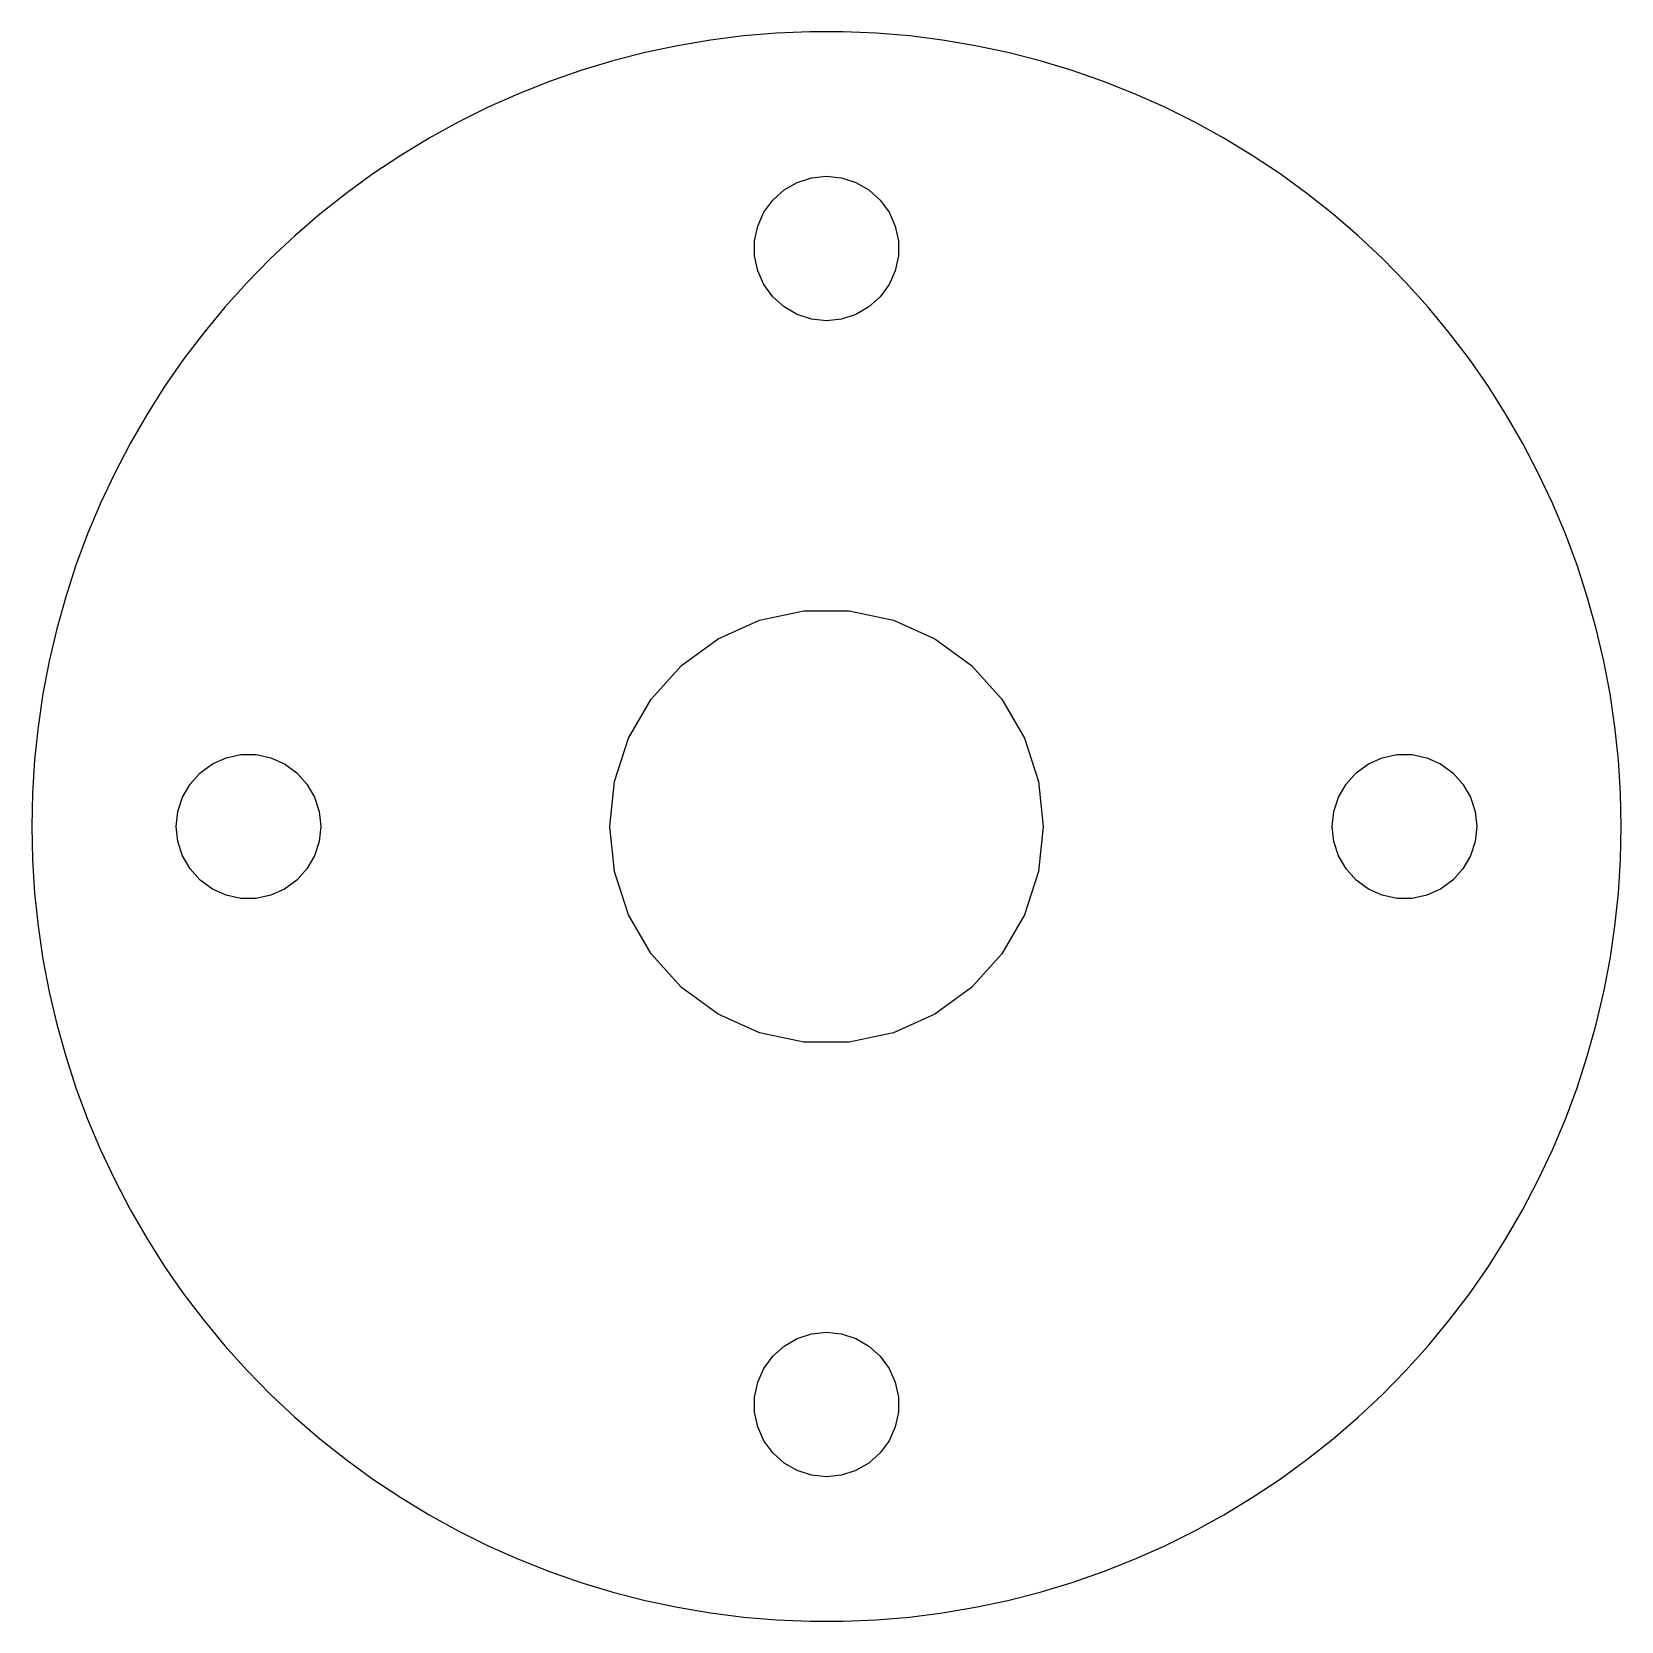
# Model space of a CAD drawing. Header units: metres. Extents: x -11 to 11, y -11 to 11.
import ezdxf

# ---------------------------------------------------------------- set-up
doc = ezdxf.new("R2010")
doc.units = ezdxf.units.M

msp = doc.modelspace()

# ---------------------------------------------------------------- linework, layer by layer
for p, q in [((-2.06119, 10.8051), (-2.51186, 10.7094)), ((-1.6069, 10.882), (-2.06119, 10.8051)), ((-1.14981, 10.9397), (-1.6069, 10.882)), ((-0.690689, 10.9783), (-1.14981, 10.9397)), ((-0.230362, 10.9976), (-0.690689, 10.9783)), ((0.230362, 10.9976), (-0.230362, 10.9976)), ((0.690689, 10.9783), (0.230362, 10.9976)), ((1.14981, 10.9397), (0.690689, 10.9783)), ((1.6069, 10.882), (1.14981, 10.9397)), ((2.06119, 10.8051), (1.6069, 10.882)), ((2.51186, 10.7094), (2.06119, 10.8051)), ((-2.95811, 10.5948), (-3.39919, 10.4616)), ((-2.51186, 10.7094), (-2.95811, 10.5948)), ((2.95811, 10.5948), (2.51186, 10.7094)), ((3.39919, 10.4616), (2.95811, 10.5948)), ((-3.39919, 10.4616), (-3.83429, 10.3101)), ((3.83429, 10.3101), (3.39919, 10.4616)), ((-4.26266, 10.1405), (-4.68356, 9.95309)), ((-3.83429, 10.3101), (-4.26266, 10.1405)), ((4.26266, 10.1405), (3.83429, 10.3101)), ((4.68356, 9.95309), (4.26266, 10.1405)), ((-4.68356, 9.95309), (-5.09625, 9.74823)), ((5.09625, 9.74823), (4.68356, 9.95309)), ((-5.09625, 9.74823), (-5.5, 9.52628)), ((5.49998, 9.52628), (5.09625, 9.74823)), ((-5.5, 9.52628), (-5.89409, 9.2876)), ((5.89409, 9.2876), (5.49998, 9.52628)), ((-5.89409, 9.2876), (-6.27785, 9.03264)), ((6.27785, 9.03264), (5.89409, 9.2876)), ((-6.27785, 9.03264), (-6.65059, 8.76183)), ((6.65059, 8.76183), (6.27785, 9.03264)), ((-0.743134, 8.66913), (-0.587784, 8.80901)), ((-0.587784, 8.80901), (-0.406723, 8.91354)), ((-0.406723, 8.91354), (-0.207901, 8.97813)), ((-0.207901, 8.97813), (0, 9)), ((0, 9), (0.207901, 8.97813)), ((0.207901, 8.97813), (0.406723, 8.91354)), ((0.406723, 8.91354), (0.587784, 8.80901)), ((0.587784, 8.80901), (0.743134, 8.66913)), ((-6.65059, 8.76183), (-7.01166, 8.47563)), ((-0.866013, 8.5), (-0.743134, 8.66913)), ((0.743134, 8.66913), (0.866013, 8.5)), ((7.01166, 8.47563), (6.65059, 8.76183)), ((-7.01166, 8.47563), (-7.36043, 8.17459)), ((-0.95105, 8.30901), (-0.866013, 8.5)), ((0.866013, 8.5), (0.95105, 8.30901)), ((7.36043, 8.17459), (7.01166, 8.47563)), ((-7.36043, 8.17459), (-7.69629, 7.85919)), ((-0.994507, 8.10452), (-0.95105, 8.30901)), ((0.95105, 8.30901), (0.994507, 8.10452)), ((7.69629, 7.85919), (7.36043, 8.17459)), ((-0.994507, 7.89546), (-0.994507, 8.10452)), ((0.994507, 8.10452), (0.994507, 7.89546)), ((-7.69629, 7.85919), (-8.01865, 7.53001)), ((-0.95105, 7.69098), (-0.994507, 7.89546)), ((0.994507, 7.89546), (0.95105, 7.69098)), ((8.01865, 7.53001), (7.69629, 7.85919)), ((-8.01865, 7.53001), (-8.32693, 7.18762)), ((-0.866013, 7.5), (-0.95105, 7.69098)), ((-0.743134, 7.33086), (-0.866013, 7.5)), ((0.866013, 7.5), (0.743134, 7.33086)), ((0.95105, 7.69098), (0.866013, 7.5)), ((8.32693, 7.18762), (8.01865, 7.53001)), ((-0.587784, 7.19098), (-0.743134, 7.33086)), ((0.743134, 7.33086), (0.587784, 7.19098)), ((-8.32693, 7.18762), (-8.62062, 6.83261)), ((-0.406723, 7.08644), (-0.587784, 7.19098)), ((-0.207901, 7.02185), (-0.406723, 7.08644)), ((0.406723, 7.08644), (0.207901, 7.02185)), ((0.587784, 7.19098), (0.406723, 7.08644)), ((8.62062, 6.83261), (8.32693, 7.18762)), ((-8.62062, 6.83261), (-8.89919, 6.46564)), ((0, 7), (-0.207901, 7.02185)), ((0.207901, 7.02185), (0, 7)), ((8.89919, 6.46564), (8.62062, 6.83261)), ((-8.89919, 6.46564), (-9.16212, 6.0873)), ((9.16212, 6.0873), (8.89919, 6.46564)), ((-9.16212, 6.0873), (-9.409, 5.69829)), ((9.409, 5.69829), (9.16212, 6.0873)), ((-9.409, 5.69829), (-9.63936, 5.29929)), ((9.63936, 5.29929), (9.409, 5.69829)), ((-9.63936, 5.29929), (-9.85283, 4.89098)), ((9.85283, 4.89098), (9.63936, 5.29929)), ((-9.85283, 4.89098), (-10.049, 4.47409)), ((10.049, 4.47409), (9.85283, 4.89098)), ((-10.049, 4.47409), (-10.2275, 4.04936)), ((10.2275, 4.04936), (10.049, 4.47409)), ((-10.2275, 4.04936), (-10.3881, 3.61752)), ((10.3881, 3.61752), (10.2275, 4.04936)), ((-10.3881, 3.61752), (-10.5305, 3.17934)), ((10.5305, 3.17934), (10.3881, 3.61752)), ((-10.5305, 3.17934), (-10.6544, 2.73558)), ((10.6544, 2.73558), (10.5305, 3.17934)), ((-0.927048, 2.85316), (-0.313583, 2.98355)), ((-0.313583, 2.98355), (0.313583, 2.98355)), ((0.313583, 2.98355), (0.927048, 2.85316)), ((-10.6544, 2.73558), (-10.7596, 2.28702)), ((-1.49998, 2.59807), (-0.927048, 2.85316)), ((0.927048, 2.85316), (1.5, 2.59807)), ((10.7596, 2.28702), (10.6544, 2.73558)), ((-2.00739, 2.22943), (-1.49998, 2.59807)), ((1.5, 2.59807), (2.00739, 2.22943)), ((-10.7596, 2.28702), (-10.8459, 1.83444)), ((-2.42705, 1.76335), (-2.00739, 2.22943)), ((2.00739, 2.22943), (2.42705, 1.76335)), ((10.8459, 1.83444), (10.7596, 2.28702)), ((-10.8459, 1.83444), (-10.9133, 1.37866)), ((-2.74063, 1.2202), (-2.42705, 1.76335)), ((2.42705, 1.76335), (2.74063, 1.2202)), ((10.9133, 1.37866), (10.8459, 1.83444)), ((-10.9133, 1.37866), (-10.9614, 0.920456)), ((10.9614, 0.920456), (10.9133, 1.37866)), ((-2.93443, 0.623734), (-2.74063, 1.2202)), ((2.74063, 1.2202), (2.93443, 0.623734)), ((-10.9614, 0.920456), (-10.9903, 0.460617)), ((-8.5, 0.866013), (-8.30901, 0.95105)), ((-8.30901, 0.95105), (-8.10452, 0.994507)), ((-8.10452, 0.994507), (-7.89546, 0.994507)), ((-7.89546, 0.994507), (-7.69098, 0.95105)), ((-7.69098, 0.95105), (-7.5, 0.866013)), ((7.5, 0.866013), (7.69098, 0.95105)), ((7.69098, 0.95105), (7.89546, 0.994507)), ((7.89546, 0.994507), (8.10452, 0.994507)), ((8.10452, 0.994507), (8.30901, 0.95105)), ((8.30901, 0.95105), (8.5, 0.866013)), ((10.9903, 0.460617), (10.9614, 0.920456)), ((-8.80901, 0.587784), (-8.66913, 0.743134)), ((-8.66913, 0.743134), (-8.5, 0.866013)), ((-7.5, 0.866013), (-7.33086, 0.743134)), ((-7.33086, 0.743134), (-7.19098, 0.587784)), ((7.19098, 0.587784), (7.33086, 0.743134)), ((7.33086, 0.743134), (7.5, 0.866013)), ((8.5, 0.866013), (8.66913, 0.743134)), ((8.66913, 0.743134), (8.80901, 0.587784)), ((-10.9903, 0.460617), (-11, 0)), ((-8.91354, 0.406723), (-8.80901, 0.587784)), ((-7.19098, 0.587784), (-7.08644, 0.406723)), ((-3, 0), (-2.93443, 0.623734)), ((2.93443, 0.623734), (3, 0)), ((7.08644, 0.406723), (7.19098, 0.587784)), ((8.80901, 0.587784), (8.91354, 0.406723)), ((11, 0), (10.9903, 0.460617)), ((-8.97813, 0.207901), (-8.91354, 0.406723)), ((-7.08644, 0.406723), (-7.02185, 0.207901)), ((7.02185, 0.207901), (7.08644, 0.406723)), ((8.91354, 0.406723), (8.97813, 0.207901)), ((-11, 0), (-10.9903, -0.460617)), ((-9, 0), (-8.97813, 0.207901)), ((-8.97813, -0.207901), (-9, 0)), ((-7.02185, 0.207901), (-7, 0)), ((-7, 0), (-7.02185, -0.207901)), ((-2.93443, -0.623734), (-3, 0)), ((3, 0), (2.93443, -0.623734)), ((7, 0), (7.02185, 0.207901)), ((7.02185, -0.207901), (7, 0)), ((8.97813, 0.207901), (9, 0)), ((9, 0), (8.97813, -0.207901)), ((10.9903, -0.460617), (11, 0)), ((-8.91354, -0.406723), (-8.97813, -0.207901)), ((-7.02185, -0.207901), (-7.08644, -0.406723)), ((7.08644, -0.406723), (7.02185, -0.207901)), ((8.97813, -0.207901), (8.91354, -0.406723)), ((-8.80901, -0.587784), (-8.91354, -0.406723)), ((-7.08644, -0.406723), (-7.19098, -0.587784)), ((7.19098, -0.587784), (7.08644, -0.406723)), ((8.91354, -0.406723), (8.80901, -0.587784)), ((-10.9903, -0.460617), (-10.9614, -0.920456)), ((-8.66913, -0.743134), (-8.80901, -0.587784)), ((-7.19098, -0.587784), (-7.33086, -0.743134)), ((-2.74063, -1.2202), (-2.93443, -0.623734)), ((2.93443, -0.623734), (2.74063, -1.2202)), ((7.33086, -0.743134), (7.19098, -0.587784)), ((8.80901, -0.587784), (8.66913, -0.743134)), ((10.9614, -0.920456), (10.9903, -0.460617)), ((-8.5, -0.866013), (-8.66913, -0.743134)), ((-8.30901, -0.95105), (-8.5, -0.866013)), ((-7.5, -0.866013), (-7.69098, -0.95105)), ((-7.33086, -0.743134), (-7.5, -0.866013)), ((7.5, -0.866013), (7.33086, -0.743134)), ((7.69098, -0.95105), (7.5, -0.866013)), ((8.5, -0.866013), (8.30901, -0.95105)), ((8.66913, -0.743134), (8.5, -0.866013)), ((-10.9614, -0.920456), (-10.9133, -1.37866)), ((-8.10452, -0.994507), (-8.30901, -0.95105)), ((-7.89546, -0.994507), (-8.10452, -0.994507)), ((-7.69098, -0.95105), (-7.89546, -0.994507)), ((7.89546, -0.994507), (7.69098, -0.95105)), ((8.10452, -0.994507), (7.89546, -0.994507)), ((8.30901, -0.95105), (8.10452, -0.994507)), ((10.9133, -1.37866), (10.9614, -0.920456)), ((-2.42705, -1.76335), (-2.74063, -1.2202)), ((2.74063, -1.2202), (2.42705, -1.76335)), ((-10.9133, -1.37866), (-10.8459, -1.83444)), ((10.8459, -1.83444), (10.9133, -1.37866)), ((-10.8459, -1.83444), (-10.7596, -2.28702)), ((-2.00739, -2.22943), (-2.42705, -1.76335)), ((2.42705, -1.76335), (2.00739, -2.22943)), ((10.7596, -2.28702), (10.8459, -1.83444)), ((-10.7596, -2.28702), (-10.6544, -2.73558)), ((-1.5, -2.59807), (-2.00739, -2.22943)), ((2.00739, -2.22943), (1.5, -2.59807)), ((10.6544, -2.73558), (10.7596, -2.28702)), ((-0.927048, -2.85316), (-1.5, -2.59807)), ((1.5, -2.59807), (0.927048, -2.85316)), ((-10.6544, -2.73558), (-10.5305, -3.17934)), ((-0.313583, -2.98355), (-0.927048, -2.85316)), ((0.927048, -2.85316), (0.313583, -2.98355)), ((10.5305, -3.17934), (10.6544, -2.73558)), ((0.313583, -2.98355), (-0.313583, -2.98355)), ((-10.5305, -3.17934), (-10.3881, -3.61752)), ((10.3881, -3.61752), (10.5305, -3.17934)), ((-10.3881, -3.61752), (-10.2275, -4.04936)), ((10.2275, -4.04936), (10.3881, -3.61752)), ((-10.2275, -4.04936), (-10.049, -4.47409)), ((10.049, -4.47409), (10.2275, -4.04936)), ((-10.049, -4.47409), (-9.85283, -4.89098)), ((9.85283, -4.89098), (10.049, -4.47409)), ((-9.85283, -4.89098), (-9.63936, -5.29929)), ((9.63936, -5.29929), (9.85283, -4.89098)), ((-9.63936, -5.29929), (-9.409, -5.69829)), ((9.409, -5.69829), (9.63936, -5.29929)), ((-9.409, -5.69829), (-9.16212, -6.0873)), ((9.16212, -6.0873), (9.409, -5.69829)), ((-9.16212, -6.0873), (-8.89919, -6.46564)), ((8.89919, -6.46564), (9.16212, -6.0873)), ((-8.89919, -6.46564), (-8.62062, -6.83261)), ((8.62062, -6.83261), (8.89919, -6.46564)), ((-8.62062, -6.83261), (-8.32693, -7.18762)), ((-0.406723, -7.08644), (-0.207901, -7.02185)), ((-0.207901, -7.02185), (0, -7)), ((0, -7), (0.207901, -7.02185)), ((0.207901, -7.02185), (0.406723, -7.08644)), ((8.32693, -7.18762), (8.62062, -6.83261)), ((-8.32693, -7.18762), (-8.01865, -7.53001)), ((-0.743134, -7.33086), (-0.587784, -7.19098)), ((-0.587784, -7.19098), (-0.406723, -7.08644)), ((0.406723, -7.08644), (0.587784, -7.19098)), ((0.587784, -7.19098), (0.743134, -7.33086)), ((8.01865, -7.53001), (8.32693, -7.18762)), ((-0.866013, -7.5), (-0.743134, -7.33086)), ((0.743134, -7.33086), (0.866013, -7.5)), ((-8.01865, -7.53001), (-7.69629, -7.85919)), ((-0.994507, -7.89546), (-0.95105, -7.69098)), ((-0.95105, -7.69098), (-0.866013, -7.5)), ((0.866013, -7.5), (0.95105, -7.69098)), ((0.95105, -7.69098), (0.994507, -7.89546)), ((7.69629, -7.85919), (8.01865, -7.53001)), ((-7.69629, -7.85919), (-7.36043, -8.17459)), ((-0.994507, -8.10452), (-0.994507, -7.89546)), ((0.994507, -7.89546), (0.994507, -8.10452)), ((7.36043, -8.17459), (7.69629, -7.85919)), ((-0.95105, -8.30901), (-0.994507, -8.10452)), ((0.994507, -8.10452), (0.95105, -8.30901)), ((-7.36043, -8.17459), (-7.01166, -8.47563)), ((-0.866013, -8.5), (-0.95105, -8.30901)), ((0.95105, -8.30901), (0.866013, -8.5)), ((7.01166, -8.47563), (7.36043, -8.17459)), ((-7.01166, -8.47563), (-6.65059, -8.76183)), ((-0.743134, -8.66913), (-0.866013, -8.5)), ((0.866013, -8.5), (0.743134, -8.66913)), ((6.65059, -8.76183), (7.01166, -8.47563)), ((-6.65059, -8.76183), (-6.27785, -9.03264)), ((-0.587784, -8.80901), (-0.743134, -8.66913)), ((0.743134, -8.66913), (0.587784, -8.80901)), ((6.27785, -9.03264), (6.65059, -8.76183)), ((-0.406723, -8.91354), (-0.587784, -8.80901)), ((-0.207901, -8.97813), (-0.406723, -8.91354)), ((0, -9), (-0.207901, -8.97813)), ((0.207901, -8.97813), (0, -9)), ((0.406723, -8.91354), (0.207901, -8.97813)), ((0.587784, -8.80901), (0.406723, -8.91354)), ((-6.27785, -9.03264), (-5.89409, -9.2876)), ((5.89409, -9.2876), (6.27785, -9.03264)), ((-5.89409, -9.2876), (-5.49998, -9.52628)), ((5.49998, -9.52628), (5.89409, -9.2876)), ((-5.49998, -9.52628), (-5.09625, -9.74823)), ((5.09625, -9.74823), (5.49998, -9.52628)), ((-5.09625, -9.74823), (-4.68356, -9.95309)), ((4.68356, -9.95309), (5.09625, -9.74823)), ((-4.68356, -9.95309), (-4.26266, -10.1405)), ((4.26266, -10.1405), (4.68356, -9.95309)), ((-4.26266, -10.1405), (-3.83429, -10.3101)), ((-3.83429, -10.3101), (-3.39919, -10.4616)), ((3.39919, -10.4616), (3.83429, -10.3101)), ((3.83429, -10.3101), (4.26266, -10.1405)), ((-3.39919, -10.4616), (-2.95811, -10.5948)), ((2.95811, -10.5948), (3.39919, -10.4616)), ((-2.95811, -10.5948), (-2.51186, -10.7094)), ((-2.51186, -10.7094), (-2.06119, -10.8051)), ((2.06119, -10.8051), (2.51186, -10.7094)), ((2.51186, -10.7094), (2.95811, -10.5948)), ((-2.06119, -10.8051), (-1.6069, -10.882)), ((-1.6069, -10.882), (-1.14981, -10.9397)), ((-1.14981, -10.9397), (-0.690689, -10.9783)), ((-0.690689, -10.9783), (-0.230362, -10.9976)), ((-0.230362, -10.9976), (0.230362, -10.9976)), ((0.230362, -10.9976), (0.690689, -10.9783)), ((0.690689, -10.9783), (1.14981, -10.9397)), ((1.14981, -10.9397), (1.6069, -10.882)), ((1.6069, -10.882), (2.06119, -10.8051))]:
    msp.add_line(p, q)

doc.saveas('drawing.dxf')
